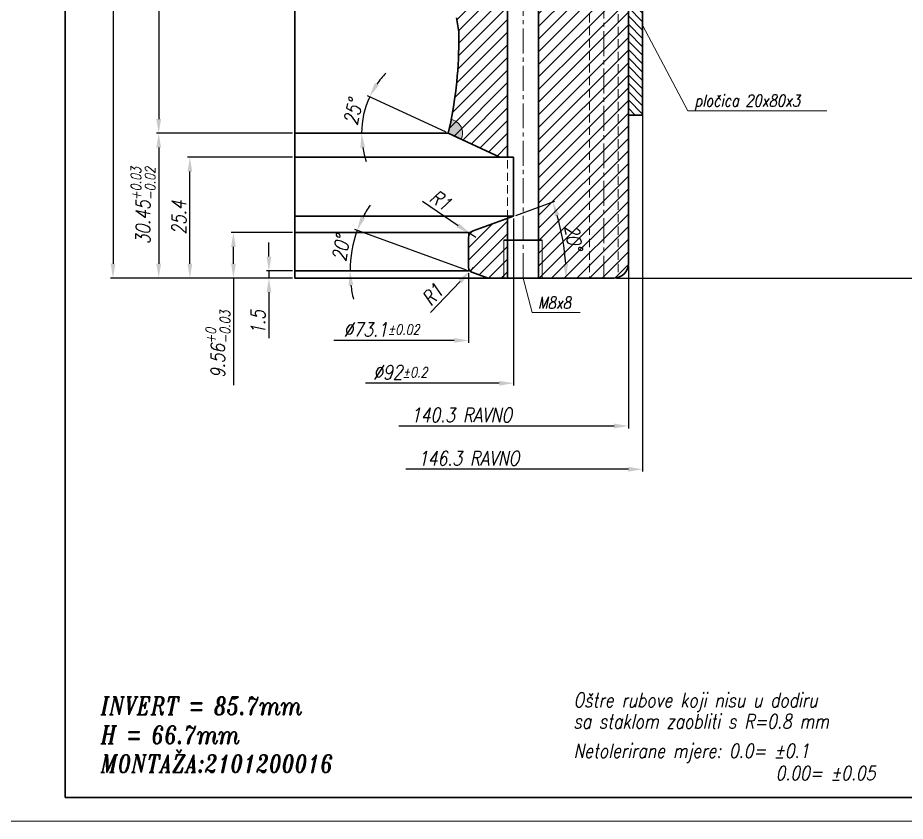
# Model space of a CAD drawing. Extents: x -409 to 838, y -94 to 534.
# Drawn here: x 21.5 to 208.1, y -94.1 to 74.9 of the extents above; entities that cross this region are included whole.
import ezdxf

# ---------------------------------------------------------------- set-up
doc = ezdxf.new("R2010")
doc.units = 0
doc.header["$LTSCALE"] = 7
doc.header["$MEASUREMENT"] = 0
doc.linetypes.add('CENTER2', pattern=[1.125, 0.75, -0.125, 0.125, -0.125])
doc.linetypes.add('HIDDEN', pattern=[0.375, 0.25, -0.125])
doc.layers.get('0').update_dxf_attribs({"linetype": 'CONTINUOUS', "lineweight": 15})
for name, color, linetype, lineweight in [('1', 1, 'CENTER2', 15), ('2', 2, 'HIDDEN', 15), ('3', 3, 'CONTINUOUS', 30), ('8', 252, 'CONTINUOUS', 15)]:
    doc.layers.add(name, color=color, linetype=linetype, lineweight=lineweight)
doc.styles.add('ITALICT', font='ITALICT.shx', dxfattribs={"width": 0.8, "height": 3})
doc.dimstyles.get("Standard").update_dxf_attribs({"dimtxt": 3, "dimasz": 3, "dimexe": 0.5, "dimexo": 0.5, "dimgap": 0.8, "dimtad": 1, "dimdsep": 46, "dimtxsty": 'ITALICT', "dimcen": 0.09, "dimazin": 2, "dimtfac": 1, "dimtmove": 0, "dimatfit": 3, "dimfxl": 1, "dimtolj": 1, "dimtzin": 0, "dimarcsym": 0})
doc.dimstyles.new('Standard$2', dxfattribs={"dimtxt": 3, "dimasz": 3, "dimexe": 0.5, "dimexo": 0.5, "dimgap": 0.8, "dimtad": 1, "dimdsep": 46, "dimtxsty": 'ITALICT', "dimcen": 0.09, "dimazin": 2, "dimtfac": 1, "dimtmove": 0, "dimatfit": 3, "dimfxl": 1, "dimtolj": 1, "dimtzin": 0, "dimarcsym": 0})

# ---------------------------------------------------------------- blocks, each defined once
blk = doc.blocks.new('*D28')
at = {"color": 0, "lineweight": -2}
for p, q in [((74.19, 279.47), (50.64, 279.47)), ((51.14, 276.47), (51.14, 53.57)), ((79.23, 50.57), (50.64, 50.57))]:
    blk.add_line(p, q, dxfattribs=at)
at = {"color": 0}
for points in [[(51.64, 276.47), (50.64, 276.47), (51.14, 279.47)], [(50.64, 53.57), (51.64, 53.57), (51.14, 50.57)]]:
    blk.add_solid(points, dxfattribs=at)
at = {"color": 0, "insert": (48.84, 155.07), "char_height": 3, "attachment_point": 5, "rotation": 90, "style": 'ITALICT'}
blk.add_mtext('\\A1;228.9{}{\\H0.71x;\\C3;%%p0.05}', dxfattribs=at)
blk = doc.blocks.new('*D29')
at = {"color": 0, "lineweight": -2}
for p, q in [((79.23, 50.57), (50.64, 50.57)), ((51.14, 47.57), (51.14, 23.12)), ((79.23, 20.12), (50.64, 20.12))]:
    blk.add_line(p, q, dxfattribs=at)
at = {"color": 0}
for points in [[(51.64, 47.57), (50.64, 47.57), (51.14, 50.57)], [(50.64, 23.12), (51.64, 23.12), (51.14, 20.12)]]:
    blk.add_solid(points, dxfattribs=at)
at = {"color": 0, "insert": (47.85, 35.34), "char_height": 3, "attachment_point": 5, "rotation": 90, "style": 'ITALICT'}
blk.add_mtext('\\A1;30.45{}{\\H0.71x;\\C3;\\S+0.03^ -0.02;}', dxfattribs=at)
blk = doc.blocks.new('*D32')
at = {"color": 0, "lineweight": -2}
for p, q in [((74.31, 24.62), (74.31, 27.62)), ((79.23, 21.62), (73.81, 21.62)), ((74.31, 21.62), (74.31, 20.12)), ((79.23, 20.12), (73.81, 20.12)), ((74.31, 17.12), (74.31, 7.49))]:
    blk.add_line(p, q, dxfattribs=at)
at = {"color": 0}
for points in [[(73.81, 24.62), (74.81, 24.62), (74.31, 21.62)], [(74.81, 17.12), (73.81, 17.12), (74.31, 20.12)]]:
    blk.add_solid(points, dxfattribs=at)
at = {"color": 0, "insert": (72.01, 10.8), "char_height": 3, "attachment_point": 5, "rotation": 90, "style": 'ITALICT'}
blk.add_mtext('\\A1;1.5', dxfattribs=at)
blk = doc.blocks.new('*D33')
at = {"color": 0, "linetype": 'ByBlock', "lineweight": -2}
for p, q in [((79.23, 29.68), (66.35, 29.68)), ((66.85, 23.12), (66.85, 26.68)), ((79.23, 20.12), (66.35, 20.12)), ((66.85, 20.12), (66.85, -2.39))]:
    blk.add_line(p, q, dxfattribs=at)
at = {"color": 0}
for points in [[(67.35, 26.68), (66.35, 26.68), (66.85, 29.68)], [(66.35, 23.12), (67.35, 23.12), (66.85, 20.12)]]:
    blk.add_solid(points, dxfattribs=at)
at = {"color": 0, "insert": (63.57, 6.19), "char_height": 3, "attachment_point": 5, "rotation": 90, "style": 'ITALICT'}
blk.add_mtext('\\A1;9.56{}{\\H0.71x;\\C3;\\S+0^ -0.03;}', dxfattribs=at)
blk = doc.blocks.new('*D34')
at = {"color": 0, "lineweight": -2}
for p, q in [((79.23, 45.52), (57.19, 45.52)), ((57.69, 23.12), (57.69, 42.52)), ((79.23, 20.12), (57.19, 20.12))]:
    blk.add_line(p, q, dxfattribs=at)
at = {"color": 0}
for points in [[(58.19, 42.52), (57.19, 42.52), (57.69, 45.52)], [(57.19, 23.12), (58.19, 23.12), (57.69, 20.12)]]:
    blk.add_solid(points, dxfattribs=at)
at = {"color": 0, "insert": (55.39, 32.82), "char_height": 3, "attachment_point": 5, "rotation": 90, "style": 'ITALICT'}
blk.add_mtext('\\A1;25.4', dxfattribs=at)
blk = doc.blocks.new('*D42')
at = {"color": 0, "lineweight": -2}
for p, q in [((50.64, 279.47), (41.03, 279.47)), ((41.53, 276.47), (41.53, 23.12)), ((79.23, 20.12), (41.03, 20.12))]:
    blk.add_line(p, q, dxfattribs=at)
at = {"color": 0}
for points in [[(42.03, 276.47), (41.03, 276.47), (41.53, 279.47)], [(41.03, 23.12), (42.03, 23.12), (41.53, 20.12)]]:
    blk.add_solid(points, dxfattribs=at)
at = {"color": 0, "insert": (38.25, 139.84), "char_height": 3, "attachment_point": 5, "rotation": 90, "style": 'ITALICT'}
blk.add_mtext('\\A1;259.35{}{\\H0.71x;\\C3;\\S+0.08^ -0.07;}', dxfattribs=at)
blk = doc.blocks.new('*D43')
at = {"color": 0, "lineweight": -2}
for p, q in [((106.6, 36.31), (114.07, 31.18)), ((117.78, 28.63), (116.54, 29.48))]:
    blk.add_line(p, q, dxfattribs=at)
at = {"color": 0}
blk.add_solid([(113.78, 30.76), (114.35, 31.59), (116.54, 29.48)], dxfattribs=at)
at = {"color": 0, "insert": (110.4, 36.49), "char_height": 3, "attachment_point": 5, "rotation": 325.498, "style": 'ITALICT'}
blk.add_mtext('\\A1;R1', dxfattribs=at)
blk = doc.blocks.new('*D48')
at = {"color": 0, "lineweight": -2}
for p, q in [((125.73, 32.62), (125.73, -2.5)), ((122.73, -2), (94.59, -2))]:
    blk.add_line(p, q, dxfattribs=at)
at = {"color": 0}
blk.add_solid([(122.73, -2.5), (122.73, -1.5), (125.73, -2)], dxfattribs=at)
at = {"color": 0, "insert": (101.94, 0.3), "char_height": 3, "attachment_point": 5, "style": 'ITALICT'}
blk.add_mtext('\\A1;%%c92{}{\\H0.71x;\\C3;%%p0.2}', dxfattribs=at)
blk = doc.blocks.new('*D49')
at = {"color": 0, "lineweight": -2}
for p, q in [((116.28, 21.12), (116.28, 6.5)), ((113.28, 7), (87.97, 7))]:
    blk.add_line(p, q, dxfattribs=at)
at = {"color": 0}
blk.add_solid([(113.28, 6.5), (113.28, 7.5), (116.28, 7)], dxfattribs=at)
at = {"color": 0, "insert": (98, 9.3), "char_height": 3, "attachment_point": 5, "style": 'ITALICT'}
blk.add_mtext('\\A1;%%c73.1{}{\\H0.71x;\\C3;%%p0.02}', dxfattribs=at)
blk = doc.blocks.new('*D53')
at = {"color": 0, "lineweight": -2}
for p, q in [((149.88, 22.62), (149.88, -11.5)), ((146.88, -11), (101.6, -11))]:
    blk.add_line(p, q, dxfattribs=at)
at = {"color": 0}
blk.add_solid([(146.88, -11.5), (146.88, -10.5), (149.88, -11)], dxfattribs=at)
at = {"color": 0, "insert": (114.8, -8.7), "char_height": 3, "attachment_point": 5, "style": 'ITALICT'}
blk.add_mtext('\\A1;140.3 RAVNO', dxfattribs=at)
blk = doc.blocks.new('*D54')
at = {"color": 0, "lineweight": -2}
for p, q in [((152.88, 73.67), (152.88, -20.6)), ((149.88, -20.1), (103.1, -20.1))]:
    blk.add_line(p, q, dxfattribs=at)
at = {"color": 0}
blk.add_solid([(149.88, -20.6), (149.88, -19.6), (152.88, -20.1)], dxfattribs=at)
at = {"color": 0, "insert": (116.3, -17.8), "char_height": 3, "attachment_point": 5, "style": 'ITALICT'}
blk.add_mtext('\\A1;146.3 RAVNO', dxfattribs=at)
blk = doc.blocks.new('*D58')
at = {"color": 0, "lineweight": -2}
blk.add_line((115.81, 21.79), (92.39, 30.31), dxfattribs=at)
for start, end in [(146.1957, 153.0978), (160, 180), (186.9022, 193.8043)]:
    blk.add_arc((116.28, 21.62), 24.92, start, end, dxfattribs=at)
at = {"color": 0}
for points in [[(93.6, 33.09), (94.51, 32.69), (92.86, 30.14)], [(92.04, 18.65), (91.04, 18.59), (91.36, 21.62)]]:
    blk.add_solid(points, dxfattribs=at)
at = {"color": 0, "insert": (89.47, 26.34), "char_height": 3, "attachment_point": 5, "rotation": 80, "style": 'ITALICT'}
blk.add_mtext('\\A1;20%%d', dxfattribs=at)
blk = doc.blocks.new('*D68')
at = {"color": 0, "lineweight": -2}
blk.add_line((126.2, 33.29), (134.44, 36.29), dxfattribs=at)
blk.add_arc((90.01, 20.12), 46.78, 3.6752, 16.3248, dxfattribs=at)
at = {"color": 0}
for points in [[(135.38, 33.42), (134.43, 33.11), (133.97, 36.12)], [(136.19, 23.1), (137.19, 23.13), (136.79, 20.12)]]:
    blk.add_solid(points, dxfattribs=at)
at = {"color": 0, "insert": (138.34, 28.64), "char_height": 3, "attachment_point": 5, "rotation": 280, "style": 'ITALICT'}
blk.add_mtext('\\A1;20%%d', dxfattribs=at)
blk = doc.blocks.new('*D69')
at = {"color": 0, "lineweight": -2}
for p, q in [((117.28, 22.32), (116.59, 21.59)), ((108.29, 12.85), (114.52, 19.42))]:
    blk.add_line(p, q, dxfattribs=at)
at = {"color": 0}
blk.add_solid([(114.88, 19.07), (114.16, 19.76), (116.59, 21.59)], dxfattribs=at)
at = {"color": 0, "insert": (108.7, 16.63), "char_height": 3, "attachment_point": 5, "rotation": 46.4913, "style": 'ITALICT'}
blk.add_mtext('\\A1;R1', dxfattribs=at)
blk = doc.blocks.new('*D93')
at = {"color": 0, "lineweight": -2}
for p, q in [((148.23, 204.22), (212.8, 204.22)), ((212.3, 23.12), (212.3, 201.22)), ((147.38, 20.12), (212.8, 20.12))]:
    blk.add_line(p, q, dxfattribs=at)
at = {"color": 0}
for points in [[(212.8, 201.22), (211.8, 201.22), (212.3, 204.22)], [(211.8, 23.12), (212.8, 23.12), (212.3, 20.12)]]:
    blk.add_solid(points, dxfattribs=at)
at = {"color": 0, "insert": (210, 106.26), "char_height": 3, "attachment_point": 5, "rotation": 90, "style": 'ITALICT'}
blk.add_mtext('\\A1;184.1', dxfattribs=at)
blk = doc.blocks.new('*D283')
at = {"color": 0, "lineweight": -2}
blk.add_line((111.55, 50.78), (95.03, 58.48), dxfattribs=at)
for start, end in [(136.1216, 145.5608), (155, 180), (189.4392, 198.8784)]:
    blk.add_arc((112.01, 50.57), 18.23, start, end, dxfattribs=at)
at = {"color": 0}
for points in [[(96.54, 61.13), (97.4, 60.63), (95.48, 58.27)], [(94.52, 47.62), (93.52, 47.54), (93.78, 50.57)]]:
    blk.add_solid(points, dxfattribs=at)
at = {"color": 0, "insert": (91.96, 55.01), "char_height": 3, "attachment_point": 5, "rotation": 77.5, "style": 'ITALICT'}
blk.add_mtext('\\A1;25%%d', dxfattribs=at)
blk = doc.blocks.new('*D284')
at = {"color": 0, "lineweight": -2}
blk.add_arc((127.73, 206.23), 58.08, 92.9598, 103.0402, dxfattribs=at)
at = {"color": 0}
for points in [[(114.5, 263.3), (114.75, 262.33), (111.72, 262.06)], [(124.74, 263.74), (124.71, 264.73), (127.73, 264.31)]]:
    blk.add_solid(points, dxfattribs=at)
at = {"color": 0, "insert": (119.32, 266.02), "char_height": 3, "attachment_point": 5, "rotation": 8, "style": 'ITALICT'}
blk.add_mtext('\\A1;16%%d', dxfattribs=at)

msp = doc.modelspace()

# ---------------------------------------------------------------- hatches: boundary and pattern name
msp.add_hatch(color=256).paths.add_polyline_path([(112.0059, 50.5683), (114.7248, 49.3004, 0.48173943), (112.6354, 53.5015, -0.00882379)])
at = {"layer": '8'}
h = msp.add_hatch(dxfattribs=at)
h.set_pattern_fill('ANSI31', color=256, scale=15, angle=180, style=0)
h.set_pattern_definition([(225, (-1198.9368, 3e-29), (1.3258252, -1.3258252), [])])
h.paths.add_polyline_path([(102.5647, 279.4683), (95.5759, 279.4683, -0.39912318), (92.7312, 276.4723), (94.5492, 264.8141), (106.9906, 266.7542), (106.5466, 268.3028), (105.8256, 268.0961)])
h.paths.add_polyline_path([(94.6571, 264.1224), (97.3562, 246.8141), (112.0512, 249.1057), (107.1851, 266.0761)])
h.paths.add_polyline_path([(98.503, 228.817), (118.3155, 227.2595), (112.2457, 248.4275), (97.4641, 246.1224), (98.0691, 242.2427, -0.06025769), (98.5224, 229.0418)])
h.paths.add_polyline_path([(103.4286, 215.9964, -0.06289111), (108.7856, 209.7612), (121.067, 217.6641), (118.5215, 226.5411), (98.4497, 228.119, 0.22661578)])
h.paths.add_polyline_path([(109.1654, 209.1732, -0.14164469), (114.2259, 191.6683), (114.2259, 190.8183), (124.4759, 190.8183), (124.4759, 205.7758), (121.2685, 216.9614)])
h.paths.add_polyline_path([(124.4759, 190.1183), (114.2259, 190.1183), (114.2259, 187.6683, -0.04125533), (114.1852, 187.1757), (113.7666, 184.6608, 0.04125533), (113.7259, 184.1683), (113.7259, 75.3683, 0.04125533), (113.7666, 74.8757), (114.1852, 72.3608, -0.04125533), (114.2259, 71.8683), (114.2259, 69.8683, -0.05732396), (112.0059, 50.5683), (122.8261, 45.5227), (124.4759, 45.5227)])
h.paths.add_polyline_path([(123.033, 98.4877), (132.4187, 98.4877), (132.4187, 92.4877), (123.033, 92.4877)], flags=9)
h.paths.add_polyline_path([(124.4759, 32.6628), (117.2629, 30.0375, 0.31529879), (116.2759, 28.6279), (116.2759, 22.3185, 0.31529879), (116.9339, 21.3788), (120.3971, 20.1183), (123.7259, 20.1183), (123.7259, 28.1183), (124.4759, 28.1183)])
h.paths.add_polyline_path([(124.4759, 28.1183), (123.7259, 28.1183), (123.7259, 20.1183), (124.4759, 20.1183)])
h.paths.add_polyline_path([(131.7259, 20.1183), (131.7259, 28.1183), (130.9759, 28.1183), (130.9759, 20.1183)])
h.paths.add_polyline_path([(144.7259, 205.9503), (144.6759, 255.7683), (144.6759, 260.4683), (144.6759, 279.4683), (131.7259, 279.4683), (131.7259, 271.4683), (130.9759, 271.4683), (130.9759, 28.1183), (131.7259, 28.1183), (131.7259, 20.1183), (141.7259, 20.1183), (141.7259, 120.7683), (135.8759, 120.7683), (135.8759, 121.5183), (134.8759, 121.5183), (132.9995, 124.7683), (134.8759, 128.0183), (135.8759, 128.0183), (135.8759, 128.7683), (141.7259, 128.7683), (141.7259, 204.2183)])
h.paths.add_polyline_path([(130.0648, 262.1458), (139.0869, 264.7329), (140.7408, 258.9653), (131.7186, 256.3783)], flags=9)
h.paths.add_polyline_path([(141.7259, 120.7683), (141.7259, 20.1183), (144.7259, 20.1183), (144.7259, 120.7683)])
h.paths.add_polyline_path([(144.7259, 120.7683), (144.7259, 20.1183), (146.8759, 20.1183, 0.07194075), (147.7259, 20.2412), (147.7259, 120.7683)])
h.paths.add_polyline_path([(149.8759, 54.3683), (149.8759, 120.2683), (149.8759, 120.7683), (147.7259, 120.7683), (147.7259, 20.2412, 0.33236862), (149.8759, 23.1183)])
h.paths.add_polyline_path([(141.7259, 121.5183), (135.8759, 121.5183), (135.8759, 120.7683), (141.7259, 120.7683)])
h.paths.add_polyline_path([(141.7259, 120.7683), (144.7259, 120.7683), (144.7259, 121.5183), (141.7259, 121.5183)])
h.paths.add_polyline_path([(144.7259, 120.7683), (147.7259, 120.7683), (147.7259, 121.5183), (144.7259, 121.5183)])
h.paths.add_polyline_path([(149.8759, 121.5183), (147.7259, 121.5183), (147.7259, 120.7683), (149.8759, 120.7683)])
h.paths.add_polyline_path([(135.8759, 128.7683), (135.8759, 128.0183), (141.7259, 128.0183), (141.7259, 128.7683)])
h.paths.add_polyline_path([(141.7259, 128.7683), (141.7259, 128.0183), (144.7259, 128.0183), (144.7259, 128.7683)])
h.paths.add_polyline_path([(144.7259, 128.7683), (144.7259, 128.0183), (147.7259, 128.0183), (147.7259, 128.7683)])
h.paths.add_polyline_path([(149.8759, 128.7683), (147.7259, 128.7683), (147.7259, 128.0183), (149.8759, 128.0183)])
h.paths.add_polyline_path([(144.7259, 195.7183), (144.6759, 195.7683), (144.6759, 204.2183), (141.7259, 204.2183), (141.7259, 128.7683), (144.7259, 128.7683)])
h.paths.add_polyline_path([(144.7259, 128.7683), (147.7259, 128.7683), (147.7259, 192.7183), (144.7259, 195.7183)])
h.paths.add_polyline_path([(149.8759, 134.3683), (155.7259, 134.3683), (155.7259, 184.7183), (147.7259, 192.7183), (147.7259, 128.7683), (149.8759, 128.7683), (149.8759, 129.2683), (149.8759, 134.2683)])
h.paths.add_polyline_path([(144.6759, 205.9214), (141.7259, 204.2183), (144.6759, 204.2183)])
h.paths.add_polyline_path([(124.4759, 279.4683), (123.7259, 279.4683), (123.7259, 271.4683), (124.4759, 271.4683)])
h.paths.add_polyline_path([(131.7259, 271.4683), (131.7259, 279.4683), (130.9759, 279.4683), (130.9759, 271.4683)])
h.paths.add_polyline_path([(112.7948, 270.0944), (113.5157, 270.3012), (110.9626, 279.205), (110.3562, 278.5986)])
h.paths.add_polyline_path([(123.7259, 271.4683), (123.7259, 279.4683), (111.2259, 279.4683), (110.9626, 279.205), (113.5157, 270.3012), (112.7948, 270.0944), (124.4759, 229.3575), (124.4759, 271.4683)])
h.paths.add_polyline_path([(103.3449, 279.4683), (102.5647, 279.4683), (105.8256, 268.0961), (106.5466, 268.3028)])
h.paths.add_polyline_path([(140.6606, 32.7701), (141.9332, 25.5529), (136.0244, 24.511), (134.7518, 31.7282)], flags=24)
h.paths.add_polyline_path([(136.2083, 108.8277), (141.4797, 108.8277), (141.4797, 102.8277), (136.2083, 102.8277)], flags=24)
h.paths.add_polyline_path([(136.2973, 117.8277), (141.4545, 117.8277), (141.4545, 111.8277), (136.2973, 111.8277)], flags=24)
h.paths.add_polyline_path([(115.616, 268.5333), (122.1942, 269.4578), (123.0293, 263.5162), (116.4511, 262.5917)], flags=24)
h.paths.add_polyline_path([(106.353, 244.4957), (108.877, 235.6933), (103.1095, 234.0395), (100.5854, 242.8419)], flags=24)
h = msp.add_hatch(dxfattribs=at)
h.set_pattern_fill('ANSI31', color=256, scale=10, angle=90, style=0)
h.set_pattern_definition([(135, (-47.3794, -88.0965), (-0.8838835, -0.8838835), [])])
h.paths.add_polyline_path([(152.8759, 54.3683), (152.8759, 63.7683), (149.8759, 63.7683), (149.8759, 54.3683)])
h.paths.add_polyline_path([(149.8759, 63.7683), (152.8759, 63.7683), (152.8759, 87.7683), (149.8759, 87.7683)])
h.paths.add_polyline_path([(149.8759, 87.7683), (152.8759, 87.7683), (152.8759, 99.7683), (149.8759, 99.7683)])
h.paths.add_polyline_path([(152.8759, 120.2683), (149.8759, 120.2683), (149.8759, 99.7683), (152.8759, 99.7683)])
h.paths.add_polyline_path([(152.8759, 134.2683), (149.8759, 134.2683), (149.8759, 129.2683), (152.8759, 129.2683)])

# ---------------------------------------------------------------- linework, layer by layer
for p, q in [((152.8759, 73.3436), (162.3479, 55.3047)), ((162.3479, 55.3047), (191.5801, 55.3047)), ((123.7259, 20.1183), (123.7259, 28.1183)), ((131.7259, 20.1183), (131.7259, 28.1183)), ((129.676, 12.9076), (127.7784, 20.1183)), ((129.676, 12.9076), (139.7745, 12.9076)), ((11.4997, -94.1371), (431.4997, -94.1371))]:
    msp.add_line(p, q)
msp.add_arc((112.0059, 50.5683), 3, 334.99998, 77.887782)
at = {"layer": '1'}
for p, q in [((127.7259, 20.1183), (127.7259, 279.4683)), ((144.7259, 205.9503), (144.7259, 20.1183))]:
    msp.add_line(p, q, dxfattribs=at)
at = {"layer": '2'}
for p, q in [((141.7259, 204.2183), (141.7259, 20.1183)), ((147.7259, 204.2183), (147.7259, 20.2412)), ((124.4759, 32.6628), (124.4759, 45.5227)), ((116.2759, 29.6783), (117.2629, 30.0375)), ((116.2759, 29.6783), (116.2759, 28.6279)), ((116.2759, 22.3185), (116.2759, 21.6183)), ((116.2759, 21.6183), (116.9339, 21.3788))]:
    msp.add_line(p, q, dxfattribs=at)
at = {"layer": '3'}
for p, q in [((31.4997, 501.465), (31.4997, -89.1371)), ((79.7259, 279.4683), (79.7259, 20.1183)), ((130.9759, 20.1183), (130.9759, 279.4683)), ((124.4759, 45.5227), (124.4759, 205.7758)), ((149.8759, 134.3683), (149.8759, 23.1183)), ((152.8759, 134.2683), (152.8759, 54.3683)), ((113.7666, 74.8757), (114.1852, 72.3608)), ((114.2259, 69.8683), (114.2259, 71.8683)), ((149.8759, 54.3683), (152.8759, 54.3683)), ((79.7259, 50.5683), (112.0059, 50.5683)), ((112.0059, 50.5683), (122.8261, 45.5227)), ((79.7259, 45.5227), (125.7259, 45.5227)), ((125.7259, 45.5227), (125.7259, 33.1178)), ((125.7259, 33.1178), (79.7259, 33.1178)), ((117.2629, 30.0375), (125.7259, 33.1178)), ((124.4759, 20.1183), (124.4759, 32.6628)), ((79.7259, 29.6783), (116.2759, 29.6783)), ((116.2759, 28.6279), (116.2759, 22.3185)), ((123.7259, 28.1183), (131.7259, 28.1183)), ((116.2759, 21.6183), (79.7259, 21.6183)), ((116.9339, 21.3788), (120.3971, 20.1183)), ((79.7259, 20.1183), (146.8759, 20.1183)), ((31.4997, -89.1371), (426.4997, -89.1371))]:
    msp.add_line(p, q, dxfattribs=at)
for centre, radius, start, end in [((111.2259, 71.8683), 3, 0, 9.449666), ((29.2217, 69.8683), 85.0041, 346.876677, 0), ((117.7759, 28.6279), 1.5, 110, 180), ((146.8759, 23.1183), 3, 270, 0), ((117.2759, 22.3185), 1, 180, 250)]:
    msp.add_arc(centre, radius, start, end, dxfattribs=at)

# ---------------------------------------------------------------- texts
at = {"style": 'ITALICT', "width": 0.8}
for s, height, p in [('pločica 20x80x3', 2.5, (163.7712, 56.1905)), ('M8x8', 2.5, (130.8527, 13.6918)), ('Oštre rubove koji nisu u dodiru ', 3, (138.3254, -70.1416)), ('INVERT = 85.7mm', 3.75, (38.9565, -71.7449)), ('sa staklom zaobliti s R=0.8 mm', 3, (138.3254, -74.624)), ('H = 66.7mm', 3.75, (38.9565, -77.8163)), ('Netolerirane mjere: 0.0= %%P0.1', 3, (138.3254, -80.8176)), ('MONTAŽA:2101200016', 3.75, (38.9565, -83.8878)), ('0.00= %%P0.05', 3, (180.8271, -85.5184))]:
    msp.add_text(s, height=height, dxfattribs=at).set_placement(p)

# ---------------------------------------------------------------- dimensions: what is measured, and where the dimension line sits
for base, p1, p2, text, override, picture, middle in [((41.5305, 20.1183), (51.1384, 279.4683), (79.7259, 20.1183), '<>{}{\\H0.71x;\\C3;\\S+0.08^ -0.07;}', {"dimtp": 0.08, "dimtm": 0.07}, '*D42', (41.5305, 139.8433)), ((51.1384, 50.5683), (74.6891, 279.4683), (79.7259, 50.5683), '<>{}{\\H0.71x;\\C3;%%p0.05}', {"dimtp": 0.05, "dimtm": 0.05}, '*D28', (51.1384, 155.0683)), ((66.8506, 29.6783), (79.7259, 20.1183), (79.7259, 29.6783), '<>{}{\\H0.71x;\\C3;\\S+0^ -0.03;}', {"dimpost": '<>', "dimtp": 0, "dimtm": 0.03, "dimtdec": 2, "dimfxl": 1.5, "dimtzin": 8, "dimarcsym": 1}, '*D33', (66.8506, 6.1888))]:
    dim = msp.add_linear_dim(base=base, p1=p1, p2=p2, angle=90, text=text, dimstyle='Standard', override=override)
    dim.commit()
    dim.dimension.update_dxf_attribs({"geometry": picture, "text_midpoint": middle, "dimtype": 160})
for base, line1, line2, dimstyle, picture, middle in [((122.3274, 264.0609), ((127.7259, 20.1183), (127.7259, 279.4683)), ((127.7259, 206.2326), (106.7259, 279.4683)), 'Standard$2', '*D284', (119.3226, 266.0247)), ((94.5412, 55.7969), ((112.0059, 50.5683), (122.8261, 45.5227)), ((79.7259, 50.5683), (112.0059, 50.5683)), 'Standard$2', '*D283', (91.9619, 55.0119)), ((136.4718, 25.5489), ((79.7259, 20.1183), (146.8759, 20.1183)), ((117.2629, 30.0375), (125.7259, 33.1178)), 'Standard', '*D68', (138.3425, 28.6406)), ((92.0291, 27.3648), ((116.2759, 21.6183), (79.7259, 21.6183)), ((116.2759, 21.6183), (120.3971, 20.1183)), 'Standard', '*D58', (89.471, 26.3447))]:
    dim = msp.add_angular_dim_2l(base=base, line1=line1, line2=line2, dimstyle=dimstyle)
    dim.commit()
    dim.dimension.update_dxf_attribs({"geometry": picture, "text_midpoint": middle})
dim = msp.add_linear_dim(base=(212.3002, 204.2183), p1=(146.8759, 20.1183), p2=(147.7259, 204.2183), angle=90, dimstyle='Standard', override={"dimtmove": 0})
dim.commit()
dim.dimension.update_dxf_attribs({"geometry": '*D93', "text_midpoint": (212.3002, 106.2554), "dimtype": 160})
for base, p1, text, override, picture, middle in [((79.7259, -20.1006), (152.8759, 74.1683), '<> RAVNO', {"dimlfac": 2, "dimse2": 1, "dimsd2": 1, "dimtmove": 0}, '*D54', (116.3009, -20.1006)), ((79.7259, -2.0006), (125.7259, 33.1178), '%%c<>{}{\\H0.71x;\\C3;%%p0.2}', {"dimlfac": 2, "dimse2": 1, "dimsd2": 1, "dimtp": 0.2, "dimtm": 0.2, "dimtmove": 0}, '*D48', (101.9445, -2.0006)), ((79.7259, -11.0006), (149.8759, 23.1183), '<> RAVNO', {"dimlfac": 2, "dimse2": 1, "dimsd2": 1, "dimtmove": 0}, '*D53', (114.8009, -11.0006))]:
    dim = msp.add_linear_dim(base=base, p1=p1, p2=(79.7259, 20.1183), text=text, dimstyle='Standard', override=override)
    dim.commit()
    dim.dimension.update_dxf_attribs({"geometry": picture, "text_midpoint": middle, "dimtype": 160})
dim = msp.add_linear_dim(base=(51.1384, 20.1183), p1=(79.7259, 50.5683), p2=(79.7259, 20.1183), angle=90, text='<>{}{\\H0.71x;\\C3;\\S+0.03^ -0.02;}', dimstyle='Standard', override={"dimtp": 0.03, "dimtm": 0.02})
dim.commit()
dim.dimension.update_dxf_attribs({"geometry": '*D29', "text_midpoint": (47.8534, 35.3433)})
for base, p1, p2, picture, middle in [((57.693, 45.5227), (79.7259, 20.1183), (79.7259, 45.5227), '*D34', (55.393, 32.8205)), ((74.3079, 20.1183), (79.7259, 21.6183), (79.7259, 20.1183), '*D32', (72.0079, 10.804))]:
    dim = msp.add_linear_dim(base=base, p1=p1, p2=p2, angle=90, dimstyle='Standard')
    dim.commit()
    dim.dimension.update_dxf_attribs({"geometry": picture, "text_midpoint": middle})
dim = msp.add_radius_dim(center=(117.7759, 28.6279), mpoint=(116.5397, 29.4776), text='R1', dimstyle='Standard')
dim.commit()
dim.dimension.update_dxf_attribs({"geometry": '*D43', "text_midpoint": (110.402, 36.4871)})
dim = msp.add_linear_dim(base=(79.7259, 6.9994), p1=(116.2759, 21.6183), p2=(79.7259, 20.1183), text='%%c<>{}{\\H0.71x;\\C3;%%p0.02}', dimstyle='Standard', override={"dimlfac": 2, "dimse2": 1, "dimsd2": 1, "dimtp": 0.02, "dimtm": 0.02, "dimtmove": 0})
dim.commit()
dim.dimension.update_dxf_attribs({"geometry": '*D49', "text_midpoint": (98.0009, 9.2994)})
dim = msp.add_radius_dim(center=(117.2759, 22.3185), mpoint=(116.5874, 21.5932), dimstyle='Standard')
dim.commit()
dim.dimension.update_dxf_attribs({"geometry": '*D69', "text_midpoint": (108.7034, 16.6285)})

doc.saveas('drawing.dxf')
